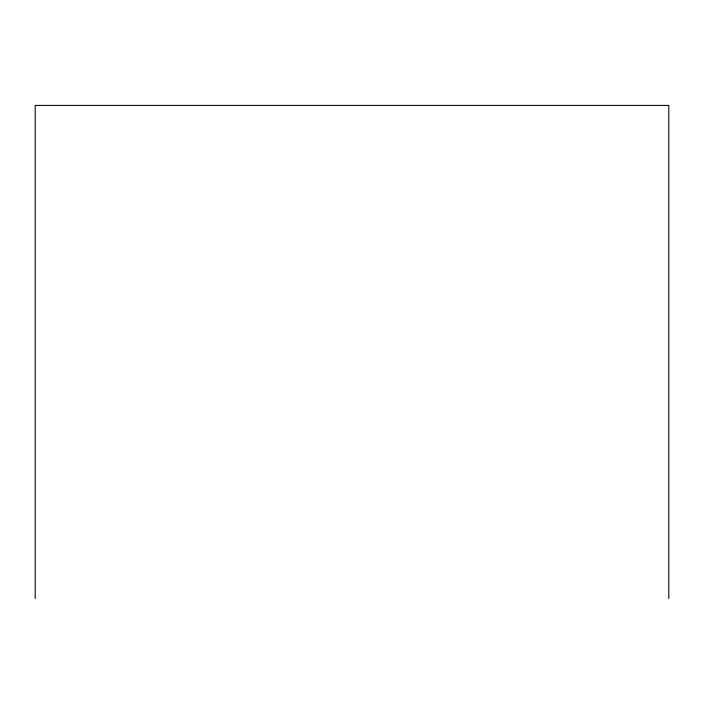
<?xml version="1.0" encoding="UTF-8"?>
<svg xmlns="http://www.w3.org/2000/svg" width="704" height="704" viewBox="0 0 704 704"><rect width="100%" height="100%" fill="white"/><g stroke="black" fill="none" stroke-linecap="round" stroke-linejoin="round"><path stroke-width="1.06" d="M668.8 598.576L668.8 105.424L35.2 105.424L35.2 598.576"/></g></svg>
